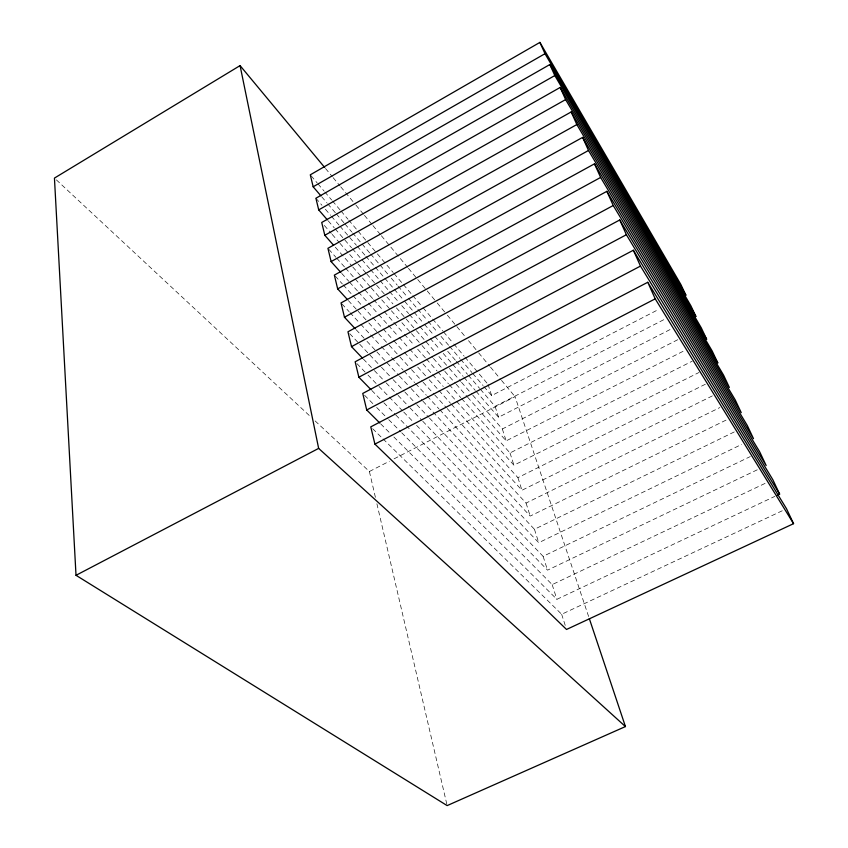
<?xml version="1.0" encoding="UTF-8"?>
<svg xmlns="http://www.w3.org/2000/svg" width="848" height="848" viewBox="0 0 848 848"><rect width="100%" height="100%" fill="white"/><g stroke="black" fill="none" stroke-linecap="round" stroke-linejoin="round"><path stroke-width="0.64" stroke-dasharray="4.24 3.18" d="M483.922 386.561L491.649 395.603L659.034 309.223M480.445 389.338L495.084 406.351L665.086 319.018M315.127 420.947L369.399 471.509L389.37 461.248M394.066 458.842L515.065 396.694L588.925 617.439M476.099 391.331L498.582 417.248L672.379 328.377M472.813 395.221L502.334 428.982L678.877 339.147M467.598 397.182L506.15 440.875L684.283 350.701M461.63 398.581L510.008 452.959L692.138 361.227M456.531 401.274L513.93 465.202L698.996 372.484M451.412 404.263L517.916 477.647L705.843 383.996M447.172 408.545L521.955 490.261L712.776 395.687M439.836 409.796L526.057 503.076L719.899 407.538M422.919 401.199L530.223 516.082L727.022 419.643M429.438 418.075L534.452 529.29L734.241 431.95M422.76 421.244L538.745 542.699L741.64 444.426M416.591 425.367L543.112 556.32L750.257 456.584M395.857 415.054L547.543 570.163L757.794 469.548M401.751 432.798L552.175 584.622L766.868 482.544M393.885 437.027L556.882 599.324L774.828 496.377M383.063 438.925L561.662 614.27L782.937 510.454M56.381 179.893L310.283 416.432M372.664 428.717L382.109 437.992M380.773 423.968L390.144 433.296M364.608 395.306L372.961 403.743M376.682 407.485L387.822 418.732M388.744 419.675L400.818 431.855M371.806 390.462L382.904 401.814M383.837 402.758L394.935 414.11M356.987 363.675L367.078 374.116M367.99 375.07L378.081 385.511M378.992 386.455L402.832 411.132M403.754 412.075L412.923 421.573M363.4 359.075L373.438 369.59M374.36 370.555L385.31 382.024M386.232 382.978L397.193 394.458M398.104 395.412L409.065 406.892M409.976 407.846L421.848 420.279M349.768 333.699L358.821 343.292M359.732 344.246L380.551 366.304M381.452 367.258L392.317 378.77M393.228 379.724L404.093 391.225M404.994 392.189L415.859 403.69M416.76 404.655L428.537 417.121M356.181 329.766L366.103 340.387M367.004 341.352L376.024 351.008M376.925 351.973L398.571 375.134M399.472 376.099L410.294 387.684M411.195 388.649L422.018 400.235M341.924 303.891L349.111 311.661M350.012 312.636L359.891 323.321M360.792 324.296L369.77 334.006M370.671 334.981L380.551 345.666M381.452 346.641L403.012 369.961M403.902 370.936L414.683 382.596M415.584 383.561L426.364 395.221M427.254 396.196L438.935 408.831M348.348 300.563L357.252 310.294M358.142 311.258L367.937 321.964M368.827 322.94L377.731 332.66M378.621 333.635L388.416 344.341M389.306 345.306L399.101 356.012M399.98 356.987L410.665 368.657M411.556 369.633L422.24 381.303M423.131 382.278L433.816 393.949M434.706 394.924L446.281 407.57M335.246 276.088L342.338 283.921M343.228 284.896L352.09 294.68M352.98 295.655L382.247 327.943M383.126 328.929L392.889 339.688M393.769 340.663L403.521 351.432M404.411 352.408L414.163 363.167M417.714 367.078L425.696 375.887M429.236 379.798L438.109 389.582M438.999 390.568L450.521 403.288M341.712 273.395L348.782 281.271M349.662 282.246L357.612 291.108M358.492 292.083L377.922 313.728M378.812 314.714L387.642 324.551M388.522 325.526L398.242 336.349M399.122 337.334L408.831 348.157M409.722 349.132L419.431 359.955M422.961 363.887L431.802 373.724M432.681 374.71L443.281 386.518M446.811 390.451L455.641 400.288M328.812 249.301L335.85 257.22M336.73 258.205L344.638 267.099M345.518 268.085L354.316 277.974M355.195 278.96L363.993 288.85M364.873 289.836L372.791 298.74M373.671 299.726L383.349 310.601M384.229 311.587L393.016 321.477M393.896 322.463L403.574 333.338M404.454 334.324L414.131 345.2M417.651 349.153L425.569 358.047M426.449 359.043L437.006 370.905M437.886 371.89L448.433 383.752M449.313 384.738L460.75 397.595M335.31 247.203L351.962 266.071M352.832 267.067L361.598 276.999M362.467 277.985L370.353 286.931M371.233 287.917L380.869 298.846M381.748 299.842L390.504 309.774M391.384 310.771L398.39 318.71M401.899 322.685L410.655 332.617M411.534 333.614L421.17 344.532M422.039 345.528L432.554 357.453M433.434 358.439L443.949 370.364M444.818 371.35L455.334 383.275M456.213 384.261L466.718 396.186M324.328 225.451L331.282 233.401M332.151 234.387L339.094 242.327M339.963 243.323L357.326 263.177M358.195 264.173L366.007 273.109M366.877 274.105L385.978 295.941M386.847 296.938L392.931 303.881M396.398 307.856L415.509 329.702M416.368 330.688L435.48 352.535M438.946 356.51L448.497 367.428M449.366 368.424L460.655 381.324M461.524 382.321L471.944 394.235M328.218 220.862L334.271 227.836M335.14 228.833L351.57 247.775M352.439 248.771L361.078 258.746M361.948 259.742L369.728 268.71M370.597 269.706L379.247 279.681M380.105 280.677L388.755 290.641M389.624 291.638L398.263 301.612M401.729 305.598L408.641 313.569M409.51 314.576L419.018 325.537M419.887 326.533L429.395 337.504M430.265 338.5L439.773 349.461M443.239 353.446L451.878 363.421M452.747 364.417L463.125 376.374M463.994 377.381L475.23 390.334M315.912 198.241L321.943 205.248M325.388 209.244L330.561 215.254M331.42 216.251L339.168 225.261M340.037 226.257L356.404 245.263M357.262 246.27L365.011 255.269M365.88 256.276L374.487 266.283M375.346 267.279L383.964 277.285M384.822 278.282L393.44 288.288M394.299 289.295L403.775 300.298M404.644 301.294L413.252 311.301M414.11 312.297L423.587 323.311M424.456 324.307L433.932 335.31M434.791 336.317L444.267 347.32M447.712 351.326L455.461 360.326M456.33 361.333L467.524 374.339M468.382 375.335L479.586 388.342M321.742 196.821L326.893 202.842M327.752 203.849L335.469 212.88M336.327 213.887L344.055 222.918M344.913 223.925L351.772 231.96M352.63 232.956L361.216 242.994M362.075 244.001L369.792 253.043M370.65 254.04L379.236 264.078M380.095 265.085L387.812 274.116M391.246 278.133L397.256 285.161M398.115 286.168L407.549 297.213M408.407 298.22L416.993 308.259M417.852 309.255L427.286 320.3M428.145 321.307L437.589 332.352M441.013 336.37L448.74 345.401M449.599 346.408L459.892 358.45M460.75 359.457L471.912 372.505M472.771 373.512L483.063 385.554M311.142 175.822L317.131 182.871M317.979 183.889L323.968 190.938M324.816 191.945L331.653 200.001M332.511 201.008L340.207 210.071M341.055 211.078L347.892 219.144M348.751 220.151L357.294 230.221M358.153 231.228L393.186 272.526M394.044 273.533L402.588 283.614M403.436 284.621L411.99 294.691M412.838 295.698L422.24 306.775M423.099 307.782L442.751 330.953M443.599 331.96L453.002 343.037M453.86 344.044L464.11 356.139M464.969 357.146L487.187 383.338M325.526 168.498L332.299 176.649M333.137 177.667L339.91 185.818M340.758 186.836L355.142 204.156M355.99 205.174L363.601 214.343M364.449 215.36L372.06 224.529M372.908 225.547L380.519 234.716M381.367 235.733L407.602 267.311M408.45 268.339L416.909 278.526M417.757 279.543L436.37 301.952M437.218 302.969L446.525 314.173M447.373 315.202L465.139 336.592M468.52 340.663L477.827 351.867M478.675 352.885L489.678 366.135M490.526 367.152L500.68 379.374M501.518 380.392L515.065 396.694M488.045 384.345L491.649 395.603M495.084 406.351L498.582 417.248M502.334 428.982L506.15 440.875M510.008 452.959L513.93 465.202M517.916 477.647L521.955 490.261M526.057 503.076L530.223 516.082M534.452 529.29L538.745 542.699M543.112 556.32L547.543 570.163M552.175 584.622L556.882 599.324M561.662 614.27L566.157 628.294M369.399 471.509L375.696 498.603M376.904 503.754L447.15 805.6"/><path stroke-width="1.27" d="M324.678 167.48L240.069 65.603L54.442 178.091L76.013 575.304L447.15 805.6L625.442 726.566L589.349 618.701M539.9 42.4L544.988 53.7L685.958 295.327L680.806 284.398L539.9 42.4L310.294 174.815L313.166 186.783L320.883 195.814M313.166 186.783L544.988 53.7M693.516 317.565L695.869 316.368L690.876 305.768L549.854 64.533L315.912 198.241L318.71 209.891L327.36 219.865M318.71 209.891L554.815 75.546L549.854 64.533M560.168 87.461L565.616 99.587L706.702 339.348L701.243 327.773L560.168 87.461L321.731 222.473L324.805 235.278L333.561 245.21M324.805 235.278L565.616 99.587M571.181 111.947L576.841 124.55L717.864 363.039L712.235 351.104L571.181 111.947L327.932 248.316L331.112 261.597L340.832 272.409M331.112 261.597L576.841 124.55M582.618 137.387L588.501 150.478L729.375 387.472L723.567 375.155L582.618 137.387L334.356 275.112L337.663 288.882L347.457 299.588M337.663 288.882L588.501 150.478M594.501 163.823L600.628 177.444L741.247 412.669L735.258 399.97L594.501 163.823L341.034 302.916L344.458 317.216L355.28 328.801M344.458 317.216L600.628 177.444M606.871 191.33L613.242 205.502L753.501 438.681L747.321 425.569L606.871 191.33L347.956 331.791L351.517 346.641L362.478 358.121M351.517 346.641L613.242 205.502M619.75 219.961L626.386 234.726L766.157 465.541L759.776 452.005L619.75 219.961L355.153 361.778L358.863 377.222L370.883 389.518M358.863 377.222L626.386 234.726M777.224 495.243L779.619 494.108L772.835 479.703L633.361 250.234L362.753 393.43L366.718 409.976L379.83 423.035M366.718 409.976L640.484 266.081L779.619 494.108M76.013 575.304L318.647 448.391L625.442 726.566M647.766 282.278L370.777 426.862L374.911 444.108L566.528 629.46L793.558 523.672L786.531 508.768L647.766 282.278L655.218 298.835L793.558 523.672M374.911 444.108L655.218 298.835M554.815 75.546L695.869 316.368M633.361 250.234L640.484 266.081M240.069 65.603L318.647 448.391"/></g></svg>
